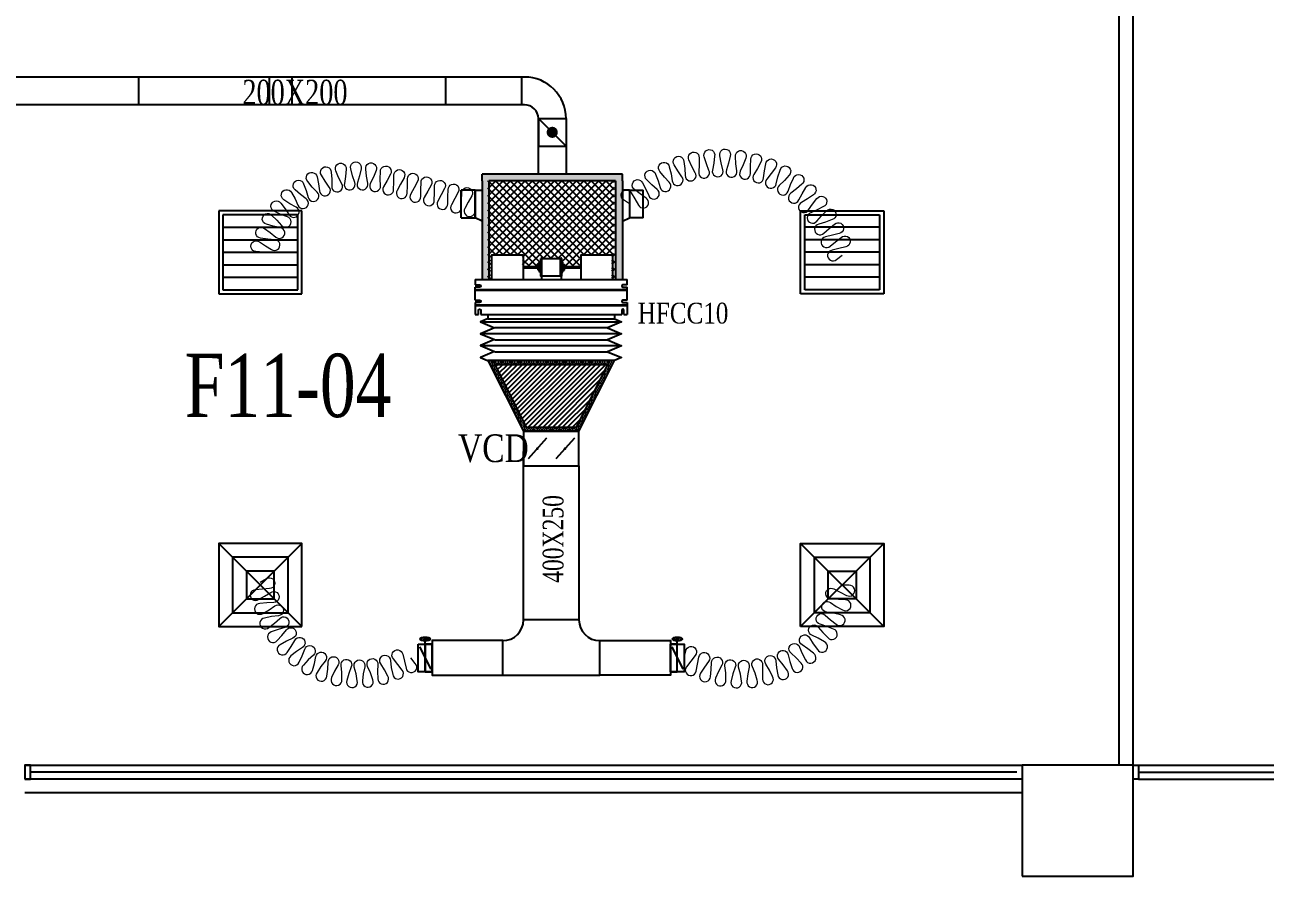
# Model space of a CAD drawing. Header units: metres. Extents: x 352651 to 1421851, y -87441 to -24441.
# Drawn here: x 1278083 to 1287037, y -73336 to -67196 of the extents above; entities that cross this region are included whole.
import ezdxf
from ezdxf.enums import TextEntityAlignment as Align

# ---------------------------------------------------------------- set-up
doc = ezdxf.new("R2010")
doc.units = ezdxf.units.M
doc.header["$LTSCALE"] = 300
doc.header["$MEASUREMENT"] = 0
for name, color, linetype in [('bat noi mem', 4, 'CONTINUOUS'), ('CUA', 8, 'CONTINUOUS'), ('CUAGIO', 2, 'CONTINUOUS'), ('KT', 1, 'CONTINUOUS'), ('THAY', 9, 'CONTINUOUS'), ('thiet bi', 11, 'CONTINUOUS'), ('vach', 6, 'CONTINUOUS')]:
    doc.layers.add(name, color=color, linetype=linetype)
doc.layers.add('noi mem', color=5, linetype='BATTING', lineweight=0)
doc.styles.add('PHU', font='vntimeh.shx', dxfattribs={"width": 0.8})
doc.styles.add('ROMANS', font='romans.shx', dxfattribs={"width": 0.75, "bigfont": 'romancvn.shx'})
doc.linetypes.add('BATTING', pattern='A,0.0001,-0.1,[134,ltypeshp.shx,S=0.1,R=0,X=-0.1,Y=0],-0.2,[134,ltypeshp.shx,S=0.1,R=180,X=0.1,Y=0],-0.1', length=0.4001)

# ---------------------------------------------------------------- blocks, each defined once
blk = doc.blocks.new('SAD')
at = {"layer": 'CUAGIO', "color": 8}
for p, q in [((-300, -300), (300, 300)), ((300, -300), (-300, 300))]:
    blk.add_line(p, q, dxfattribs=at)
at = {"layer": 'CUAGIO'}
blk.add_lwpolyline([(300, -300), (300, 300), (-300, 300), (-300, -300)], close=True, dxfattribs=at)
at = {"layer": 'CUAGIO', "color": 8}
for points in [[(200, -200), (200, 200), (-200, 200), (-200, -200)], [(100, -100), (100, 100), (-100, 100), (-100, -100)]]:
    blk.add_lwpolyline(points, close=True, dxfattribs=at)
blk = doc.blocks.new('SAG')
at = {"layer": 'CUAGIO'}
for p, q in [((-300, 300), (-300, -300)), ((300, 300), (-300, 300)), ((300, -300), (300, 300)), ((-300, -300), (300, -300))]:
    blk.add_line(p, q, dxfattribs=at)
at = {"layer": 'CUAGIO', "color": 8}
for p, q in [((-270, 270), (-270, -270)), ((270, 270), (-270, 270)), ((-180, -270), (-180, 270)), ((-90, -270), (-90, 270)), ((0, -270), (0, 270)), ((90, -270), (90, 270)), ((180, -270), (180, 270)), ((270, -270), (270, 270)), ((-270, -270), (270, -270))]:
    blk.add_line(p, q, dxfattribs=at)
blk = doc.blocks.new('cot1')
at = {"layer": 'vach'}
blk.add_lwpolyline([(-400, -400), (400, -400), (400, 400), (-400, 400)], close=True, dxfattribs=at)
blk = doc.blocks.new('1-van gio D200')
at = {"layer": 'CUAGIO'}
h = blk.add_hatch(dxfattribs=at)
h.set_pattern_fill('ANSI31', color=256, scale=100, style=0)
edge = h.paths.add_edge_path()
edge.add_ellipse((486127, -58494), major_axis=(-38.1, 0), ratio=0.310482, start_angle=0, end_angle=360, ccw=False)
for p, q in [((486167, -58437.3), (486087.1, -58277.5)), ((486127, -58257.4), (486127, -58494))]:
    blk.add_line(p, q, dxfattribs=at)
at = {"layer": 'CUAGIO', "const_width": 3}
for points in [[(486127, -58457.4), (486177, -58457.4), (486177, -58257.4), (486077, -58257.4), (486077, -58457.4), (486127, -58457.4)], [(486167, -58437.3), (486087.1, -58277.5)], [(486127, -58257.4), (486127, -58494)]]:
    blk.add_lwpolyline(points, dxfattribs=at)
at = {"layer": 'CUAGIO'}
blk.add_lwpolyline([(486177, -58457.4), (486077, -58457.4), (486077, -58257.4), (486177, -58257.4)], close=True, dxfattribs=at)
at = {"layer": 'CUAGIO', "const_width": 5.35}
blk.add_lwpolyline([(486130.7, -58357.4, -1), (486123.3, -58357.4, -1)], format="xyb", close=True, dxfattribs=at)
at = {"layer": 'CUAGIO', "extrusion": (0, 0, -1)}
blk.add_ellipse((486127, -58494), major_axis=(-38.1, 0), ratio=0.310482, start_param=-1.570796, end_param=4.712389, dxfattribs=at)

msp = doc.modelspace()

# ---------------------------------------------------------------- hatches: boundary and pattern name
at = {"layer": 'CUAGIO'}
h = msp.add_hatch(dxfattribs=at)
h.set_pattern_fill('DOTS', color=2, scale=200, style=0)
h.set_pattern_definition([(0, (708778.143, -125864.331), (6.25, -12.5), [0, -12.5])])
h.paths.add_polyline_path([(1282347.2, -68321.8), (1281433.6, -68321.8), (1281433.6, -69031.8), (1281383.6, -69031.8), (1281383.6, -68321.8), (1281383.6, -68271.8), (1282397.2, -68271.8), (1282397.2, -68321.8), (1282397.2, -69031.8), (1282347.2, -69031.8)])
at = {"layer": 'CUAGIO', "ltscale": 1.5}
h = msp.add_hatch(dxfattribs=at)
h.set_pattern_fill('ANSI37', color=9, scale=300, angle=180, style=0)
h.set_pattern_definition([(225, (1744168.794, -107381.47), (26.5165043, -26.5165043), []), (315, (1744168.794, -107381.47), (26.5165043, 26.5165043), [])])
h.paths.add_polyline_path([(1281426.4, -68321.8), (1281426.4, -69031.8), (1281445.5, -69031.8), (1281445.5, -68856.8), (1281675.7, -68856.8), (1281675.7, -68939.8), (1281795.4, -68939.8), (1281795.4, -68924.1), (1281805.9, -68924.1), (1281805.9, -68908.4), (1281815.8, -68908.4), (1281815.8, -68883.4, -1), (1281822.3, -68881.3), (1281958.5, -68881.3, -1), (1281964.9, -68883.4), (1281964.9, -68908.4), (1281974.8, -68908.4), (1281974.8, -68924.1), (1281985.4, -68924.1), (1281985.4, -68939.8), (1282090.6, -68939.8), (1282090.6, -68856.8), (1282320.8, -68856.8), (1282320.8, -69031.8), (1282340, -69031.8), (1282340, -68321.8)])
at = {"layer": 'CUAGIO'}
h = msp.add_hatch(dxfattribs=at)
h.set_pattern_fill('DOTS', color=256, scale=200, style=0)
h.set_pattern_definition([(0, (451753.986, -16278.165), (6.25, -12.5), [0, -12.5])])
h.paths.add_polyline_path([(1282083.2, -70127.3), (1281683.2, -70127.3), (1281426.2, -69617.3), (1282340.2, -69617.3)])
h.paths.add_polyline_path([(1282064.7, -70097.3), (1282291.5, -69647.3), (1281474.9, -69647.3), (1281701.6, -70097.3)], flags=16)
h = msp.add_hatch(dxfattribs=at)
h.set_pattern_fill('ANSI31', color=256, scale=200, style=0)
h.set_pattern_definition([(45, (445500.002, -63691.38), (-17.6776695, 17.6776695), [])])
h.paths.add_polyline_path([(1282291.5, -69647.3), (1281474.9, -69647.3), (1281701.6, -70097.3), (1282064.7, -70097.3)])

# ---------------------------------------------------------------- linework, layer by layer
at = {"layer": 'bat noi mem'}
for p, q in [((1281376.2, -69338.8), (1282390.2, -69338.8)), ((1282290.2, -69381.6), (1281476.2, -69381.6)), ((1282390.2, -69424.5), (1281376.2, -69424.5)), ((1281476.2, -69467.3), (1282290.2, -69467.3)), ((1282390.2, -69510.2), (1281376.2, -69510.2)), ((1281476.2, -69553.1), (1282290.2, -69553.1)), ((1282340.2, -69617.3), (1281426.2, -69617.3))]:
    msp.add_line(p, q, dxfattribs=at)
for points in [[(1281423.4, -69316.1), (1281373.4, -69337.6), (1281473.4, -69380.4), (1281373.4, -69423.3), (1281473.4, -69466.1), (1281373.4, -69509), (1281473.4, -69551.9), (1281373.4, -69594.7), (1281423.4, -69616.1)], [(1282340.2, -69317.3), (1282390.2, -69338.8), (1282290.2, -69381.6), (1282390.2, -69424.5), (1282290.2, -69467.3), (1282390.2, -69510.2), (1282290.2, -69553.1), (1282390.2, -69595.9), (1282340.2, -69617.3)]]:
    msp.add_lwpolyline(points, dxfattribs=at)
at = {"layer": 'CUA', "linetype": 'Continuous'}
for p, q in [((1285983.2, -72536.2), (1285983.2, -59136.2)), ((1286083.2, -72536.2), (1286083.2, -59136.2)), ((1278083.2, -72536.2), (1285283.2, -72536.2)), ((1285243.2, -72586.2), (1278123.2, -72586.2)), ((1286123.2, -72536.2), (1288433.2, -72536.2)), ((1286123.2, -72586.2), (1288433.2, -72586.2)), ((1285283.2, -72636.2), (1278083.2, -72636.2)), ((1286123.2, -72636.2), (1288433.2, -72636.2))]:
    msp.add_line(p, q, dxfattribs=at)
for points in [[(1278083.2, -72636.2), (1278123.2, -72636.2), (1278123.2, -72536.2), (1278083.2, -72536.2)], [(1286083.2, -72536.2), (1286123.2, -72536.2), (1286123.2, -72636.2), (1286083.2, -72636.2)]]:
    msp.add_lwpolyline(points, close=True, dxfattribs=at)
at = {"layer": 'CUAGIO'}
for p, q in [((1281690.4, -67571.9), (1276683.2, -67571.9)), ((1279850.4, -67771.9), (1279850.4, -67571.9)), ((1280013.2, -67771.9), (1280013.2, -67571.9)), ((1281123.2, -67771.9), (1281123.2, -67571.9)), ((1281670.4, -67771.9), (1281670.4, -67571.9)), ((1281690.4, -67771.9), (1278730.4, -67771.9)), ((1281790.4, -67871.9), (1281790.4, -68071.8)), ((1281990.4, -68071.8), (1281790.4, -67871.9)), ((1281790.4, -67871.9), (1281990.4, -67871.9)), ((1281990.4, -67871.9), (1281990.4, -68071.8)), ((1281790.4, -68071.8), (1281990.4, -68071.8)), ((1282397.2, -68271.8), (1281383.6, -68271.8)), ((1281233.9, -68587.1), (1281233.9, -68387.1)), ((1281333.6, -68387.1), (1281233.9, -68387.1)), ((1281333.6, -68587.1), (1281333.6, -68387.1)), ((1281333.6, -68387.1), (1281333.6, -68587.1)), ((1281333.6, -68387.1), (1281333.6, -68587.1)), ((1281383.6, -68321.8), (1281383.6, -69031.8)), ((1281433.6, -68321.8), (1281433.6, -69031.8)), ((1282347.2, -68321.8), (1282347.2, -69031.8)), ((1282397.2, -68321.8), (1282397.2, -69031.8)), ((1282447.2, -68387.1), (1282447.2, -68587.1)), ((1282447.2, -68387.1), (1282447.2, -68587.1)), ((1282447.2, -68387.1), (1282447.2, -68587.1)), ((1282447.2, -68387.1), (1282546.9, -68387.1)), ((1282546.9, -68587.1), (1282546.9, -68387.1)), ((1281433.6, -69031.8), (1281433.6, -69031.8)), ((1282347.2, -69031.8), (1282347.2, -69031.8)), ((1281850.1, -70178), (1281716.2, -70326.6)), ((1282050.1, -70178), (1281916.2, -70326.6))]:
    msp.add_line(p, q, dxfattribs=at)
at = {"layer": 'CUAGIO', "color": 2}
for p, q in [((1281383.6, -68321.8), (1281383.6, -68271.8)), ((1282397.2, -68321.8), (1282397.2, -68271.8)), ((1282347.2, -68321.8), (1281433.6, -68321.8)), ((1281683.2, -71382.3), (1281683.2, -70272.3)), ((1282083.2, -70377.3), (1282083.2, -71487.3))]:
    msp.add_line(p, q, dxfattribs=at)
at = {"layer": 'CUAGIO', "ltscale": 1.5}
msp.add_line((1281533.2, -71887.3), (1282233.2, -71887.3), dxfattribs=at)
at = {"layer": 'CUAGIO'}
for points in [[(1281790.4, -68271.8), (1281790.4, -67871.9), (1281990.4, -67871.9), (1281990.4, -68271.8)], [(1281333.6, -68387.1), (1281383.6, -68387.1)], [(1282447.2, -68387.1), (1282397.2, -68387.1)], [(1281233.9, -68587.1), (1281333.6, -68587.1)], [(1281383.6, -68612.4), (1281333.6, -68587.1)], [(1282397.2, -68612.4), (1282447.2, -68587.1)], [(1282546.9, -68587.1), (1282447.2, -68587.1)]]:
    msp.add_lwpolyline(points, dxfattribs=at)
for points, const_width in [([(1281910.4, -67971, 1), (1281870.4, -67971, 1)], 40), ([(1281778.2, -70252.3, -1), (1281788.2, -70252.3, -1)], 10), ([(1281978.2, -70252.3, -1), (1281988.2, -70252.3, -1)], 10)]:
    msp.add_lwpolyline(points, format="xyb", close=True, dxfattribs=dict(at, const_width=const_width))
for points in [[(1282340.2, -69617.3), (1281426.2, -69617.3), (1281683.2, -70127.3), (1282083.2, -70127.3)], [(1282291.5, -69647.3), (1281474.9, -69647.3), (1281701.6, -70097.3), (1282064.7, -70097.3)], [(1281683.2, -70377.3), (1282083.2, -70377.3), (1282083.2, -70127.3), (1281683.2, -70127.3)], [(1281683.2, -70377.3), (1282083.2, -70377.3), (1282083.2, -71487.3), (1281683.2, -71487.3)], [(1280973.2, -71862.3), (1281023.2, -71862.3), (1281023.2, -71662.3), (1280973.2, -71662.3)], [(1281533.2, -71637.3), (1281023.2, -71637.3), (1281023.2, -71887.3), (1281533.2, -71887.3)], [(1282233.2, -71637.3), (1282743.2, -71637.3), (1282743.2, -71887.3), (1282233.2, -71887.3)], [(1282743.2, -71862.3), (1282793.2, -71862.3), (1282793.2, -71662.3), (1282743.2, -71662.3)]]:
    msp.add_lwpolyline(points, close=True, dxfattribs=at)
for centre, radius, start, end in [((1281690.4, -67871.9), 300, 0, 90), ((1281690.4, -67871.9), 100, 0, 90), ((1281533.2, -71487.3), 150, 270, 0), ((1282233.2, -71487.3), 150, 180, 270)]:
    msp.add_arc(centre, radius, start, end, dxfattribs=at)
at = {"layer": 'noi mem', "linetype": 'ByBlock', "ltscale": 1.5}
for points in [[(1282447.2, -68487.1), (1282405.5, -68457.5, -1.333333), (1282460.9, -68407), (1282486.6, -68451.3), (1282512.2, -68495.5, 1.333333), (1282567.6, -68445), (1282526, -68415.4), (1282485.1, -68383.9, -1.333333), (1282542.5, -68335.5), (1282566.7, -68381), (1282587.6, -68427.3, 1.333333), (1282647.7, -68382.5), (1282609.4, -68349.2), (1282572.7, -68313, -1.333333), (1282635.5, -68271.9), (1282654, -68320), (1282669.1, -68368.5, 1.333333), (1282734.3, -68331.3), (1282700.3, -68293.6), (1282668.2, -68253.2, -1.333333), (1282735.5, -68220.1), (1282748, -68270.1), (1282757.2, -68320, 1.333333), (1282826.4, -68291), (1282797.2, -68249.5), (1282770.3, -68205.5, -1.333333), (1282841.1, -68180.8), (1282847.5, -68231.9), (1282850.5, -68282.6, 1.333333), (1282922.7, -68262.2), (1282898.7, -68217.5), (1282877.4, -68170.5, -1.333333), (1282950.7, -68154.6), (1282950.8, -68206.1), (1282947.7, -68256.8, 1.333333), (1283021.8, -68245.3), (1283003.5, -68198), (1282988, -68148.8, -1.333333), (1283062.7, -68141.9), (1283056.5, -68193), (1283047.2, -68243, 1.333333), (1283122.2, -68240.6), (1283109.8, -68191.4), (1283100.4, -68140.7, -1.333333), (1283175.3, -68142.8), (1283163, -68192.9), (1283147.7, -68241.3, 1.333333), (1283222.4, -68248), (1283216.1, -68197.7), (1283212.9, -68146.2, -1.333333), (1283287, -68157.5), (1283268.7, -68205.7), (1283247.7, -68251.9, 1.333333), (1283321, -68267.6), (1283320.8, -68216.9), (1283323.9, -68165.4, -1.333333), (1283396.2, -68185.6), (1283372.1, -68231.2), (1283345.7, -68274.5, 1.333333), (1283416.5, -68299), (1283422.5, -68248.6), (1283431.8, -68197.9, -1.333333), (1283501.1, -68226.7), (1283471.7, -68269.1), (1283440.1, -68308.9, 1.333333), (1283507.5, -68341.8), (1283519.5, -68292.5), (1283534.9, -68243.3, -1.333333), (1283600.2, -68280.3), (1283565.9, -68318.8), (1283529.7, -68354.4, 1.333333), (1283592.6, -68395.3), (1283610.5, -68347.8), (1283631.8, -68300.8, -1.333333), (1283692.1, -68345.5), (1283653.4, -68379.5), (1283613.2, -68410.5, 1.333333), (1283670.6, -68458.7), (1283694.2, -68413.8), (1283721, -68369.7, -1.333333), (1283775.4, -68421.3), (1283732.8, -68450.4), (1283689.2, -68476.3, 1.333333), (1283740.3, -68531.1), (1283769.2, -68489.4), (1283801.1, -68448.9, -1.333333), (1283848.9, -68506.7), (1283803.1, -68530.5), (1283756.6, -68550.9, 1.333333), (1283800.7, -68611.5), (1283834.4, -68573.5), (1283871.1, -68537.2, -1.333333), (1283911.4, -68600.5), (1283863.1, -68618.4), (1283814.5, -68633, 1.333333), (1283850.9, -68698.6), (1283889, -68665), (1283929.1, -68633, -1.333333), (1283962.4, -68700.2), (1283912.7, -68712.7), (1283863, -68725, 1.333333), (1283896.1, -68792.3), (1283936.2, -68760.6), (1283976.3, -68728.8, -1.333333), (1284009.3, -68796.1), (1283959.7, -68808.4), (1283910, -68820.7, 1.333333), (1283943.1, -68888), (1283983.2, -68856.2)], [(1279803.2, -68836.2), (1279751.9, -68831.2, -1.333333), (1279776.7, -68760.4), (1279819.9, -68788.5), (1279863, -68816.5, 1.333333), (1279887.8, -68745.7), (1279836.6, -68740.7), (1279785.2, -68733.6, -1.333333), (1279812.7, -68663.8), (1279855.1, -68693.7), (1279894.4, -68726.2, 1.333333), (1279927, -68658.6), (1279877.1, -68648.1), (1279827.3, -68633.5, -1.333333), (1279864.8, -68568.5), (1279902.4, -68604.3), (1279936.5, -68642.3, 1.333333), (1279978.7, -68580.3), (1279930.9, -68562.5), (1279883.8, -68540.7, -1.333333), (1279930.4, -68482), (1279962.3, -68522.9), (1279990.4, -68565.5, 1.333333), (1280041.3, -68510.4), (1279996.6, -68485.8), (1279953.3, -68457.2, -1.333333), (1280008.1, -68406), (1280033.6, -68451.3), (1280055.1, -68497.5, 1.333333), (1280113.6, -68450.6), (1280073, -68419.6), (1280034.4, -68385, -1.333333), (1280096.1, -68342.4), (1280114.7, -68390.9), (1280129.1, -68439.9, 1.333333), (1280193.9, -68402), (1280158.4, -68365.4), (1280125.2, -68325.4, -1.333333), (1280192.6, -68292.5), (1280203.8, -68343.2), (1280210.9, -68393.7, 1.333333), (1280280.5, -68365.9), (1280250.8, -68324.4), (1280223.9, -68280, -1.333333), (1280295.4, -68257.4), (1280299, -68309.2), (1280298.5, -68360.2, 1.333333), (1280371.5, -68342.9), (1280348.2, -68297.5), (1280328.2, -68249.6, -1.333333), (1280402.2, -68237.8), (1280398.1, -68289.6), (1280390.1, -68339.9, 1.333333), (1280464.8, -68333.6), (1280448.5, -68285.3), (1280435.8, -68235, -1.333333), (1280510.8, -68234.2), (1280499.1, -68284.8), (1280483.7, -68333.4, 1.333333), (1280558.6, -68338.2), (1280549.5, -68288), (1280544.4, -68236.3, -1.333333), (1280618.7, -68246.6), (1280599.6, -68295), (1280577.3, -68340.8, 1.333333), (1280650.6, -68356.6), (1280649.1, -68305.6), (1280650.1, -68254.1, -1.333333), (1280722.6, -68273.3), (1280698, -68318.5), (1280673.4, -68363.7, 1.333333), (1280745.8, -68383), (1280746.9, -68331.5), (1280747.9, -68280, -1.333333), (1280820.4, -68299.3), (1280795.8, -68344.5), (1280771.1, -68389.7, 1.333333), (1280843.6, -68408.9), (1280844.7, -68357.4), (1280845.7, -68306, -1.333333), (1280918.2, -68325.2), (1280893.5, -68370.4), (1280868.9, -68415.6, 1.333333), (1280941.4, -68434.8), (1280942.4, -68383.4), (1280943.5, -68331.9, -1.333333), (1281015.9, -68351.2), (1280991.3, -68396.4), (1280966.7, -68441.5, 1.333333), (1281039.2, -68460.8), (1281040.2, -68409.3), (1281041.2, -68357.9, -1.333333), (1281113.7, -68377.1), (1281089.1, -68422.3), (1281064.5, -68467.5, 1.333333), (1281137, -68486.7), (1281138, -68435.3), (1281139, -68383.8, -1.333333), (1281211.5, -68403), (1281186.9, -68448.2), (1281162.3, -68493.4, 1.333333), (1281234.8, -68512.7), (1281235.8, -68461.2), (1281236.8, -68409.7, -1.333333), (1281309.3, -68429), (1281284.7, -68474.2), (1281260.1, -68519.4, 1.333333), (1281332.6, -68538.6), (1281333.6, -68487.1)], [(1279783.2, -71216.2), (1279827.4, -71190.2, -1.333333), (1279850, -71261.7), (1279798.8, -71265.9), (1279747.7, -71270, 1.333333), (1279770.3, -71341.5), (1279814.5, -71315.5), (1279858.7, -71289.5, -1.333333), (1279881.3, -71361.1), (1279830.2, -71365.2), (1279779, -71369.3, 1.333333), (1279801.6, -71440.8), (1279845.9, -71414.8), (1279888.3, -71387, -1.333333), (1279914.2, -71457.4), (1279863.8, -71463.7), (1279813.1, -71474.3, 1.333333), (1279844.4, -71542.5), (1279885.5, -71511), (1279923.2, -71476.9, -1.333333), (1279959.7, -71542.4), (1279910.9, -71556.5), (1279862.4, -71574.8, 1.333333), (1279903.9, -71637.3), (1279939.6, -71599.8), (1279971.6, -71560.3, -1.333333), (1280017.8, -71619.4), (1279971.7, -71640.8), (1279926.7, -71666.5, 1.333333), (1279977.4, -71721.8), (1280006.9, -71679.2), (1280032.3, -71635.2, -1.333333), (1280087.1, -71686.4), (1280044.9, -71714.7), (1280004.5, -71747.1, 1.333333), (1280063.1, -71793.8), (1280085.6, -71747.2), (1280103.9, -71699.8, -1.333333), (1280166, -71741.8), (1280128.7, -71776.4), (1280093.8, -71814.6, 1.333333), (1280159, -71851.7), (1280174, -71802.1), (1280184.7, -71752.5, -1.333333), (1280252.5, -71784.4), (1280221.1, -71824.3), (1280192.5, -71867.5, 1.333333), (1280262.7, -71894), (1280269.8, -71842.7), (1280272.6, -71792, -1.333333), (1280344.6, -71813), (1280319.8, -71857.3), (1280298.2, -71904.4, 1.333333), (1280371.6, -71919.7), (1280370.7, -71867.9), (1280365.7, -71817.4, -1.333333), (1280440, -71826.9), (1280422.4, -71874.6), (1280408.4, -71924.4, 1.333333), (1280483.3, -71928.2), (1280474.3, -71877.2), (1280461.5, -71828, -1.333333), (1280536.5, -71825.9), (1280526.4, -71875.7), (1280520.3, -71927.1, 1.333333), (1280594.9, -71919.2), (1280578.2, -71870.2), (1280557.8, -71823.6, -1.333333), (1280631.6, -71809.9), (1280629.3, -71860.7), (1280631.3, -71912.5, 1.333333), (1280703.8, -71893.1), (1280679.6, -71847.2), (1280652.3, -71804.4, -1.333333), (1280723, -71779.4), (1280728.7, -71829.9), (1280738.7, -71880.7, 1.333333), (1280807.3, -71850.3), (1280776.3, -71808.8), (1280743.7, -71769.2, -1.333333), (1280810.9, -71735.7), (1280822.9, -71785.6), (1280834.9, -71835.4, 1.333333), (1280902.1, -71802), (1280869.5, -71762.3)], [(1282843.2, -71762.3), (1282854.3, -71712.4, -1.333333), (1282922.4, -71743.9), (1282891.5, -71784.7), (1282860.6, -71825.5, 1.333333), (1282928.6, -71857.1), (1282939.8, -71807.1), (1282949.6, -71757.3, -1.333333), (1283018.4, -71787.3), (1282988.6, -71828.4), (1282961.6, -71872.4, 1.333333), (1283032.3, -71897.3), (1283038.8, -71846.1), (1283041.3, -71795.4, -1.333333), (1283113.7, -71815.1), (1283090.2, -71860.1), (1283069.9, -71907.5, 1.333333), (1283143.5, -71921.9), (1283142.4, -71870.2), (1283137.5, -71819.8, -1.333333), (1283212, -71828.7), (1283195.3, -71876.6), (1283182.1, -71926.5, 1.333333), (1283257.1, -71929.9), (1283248.5, -71879), (1283236.2, -71829.8, -1.333333), (1283311.2, -71827.7), (1283301.7, -71877.5), (1283296, -71928.8, 1.333333), (1283370.6, -71921.3), (1283354.7, -71872.2), (1283335.4, -71825.3, -1.333333), (1283409.2, -71812.3), (1283407.1, -71862.9), (1283408.9, -71914.5, 1.333333), (1283481.6, -71896.1), (1283458.7, -71849.9), (1283432.8, -71806.3, -1.333333), (1283503.9, -71782.6), (1283509.2, -71833.1), (1283518.6, -71883.9, 1.333333), (1283587.8, -71855), (1283558.4, -71812.6), (1283526.3, -71773.3, -1.333333), (1283593.3, -71739.5), (1283605.9, -71788.6), (1283622.6, -71837.5, 1.333333), (1283686.9, -71798.9), (1283651.5, -71761.2), (1283614.1, -71727, -1.333333), (1283675.4, -71683.8), (1283695, -71730.5), (1283718.7, -71776.4, 1.333333), (1283776.6, -71728.8), (1283736.2, -71696.7), (1283694.1, -71668.3, -1.333333), (1283748.5, -71616.6), (1283774.7, -71660), (1283804.8, -71701.9, 1.333333), (1283855.2, -71646.4), (1283810.5, -71620.5), (1283764.8, -71598.6, -1.333333), (1283810.9, -71539.5), (1283843.2, -71578.6), (1283879.2, -71615.7, 1.333333), (1283920.9, -71553.4), (1283872.8, -71534.3), (1283824.4, -71519.3, -1.333333), (1283861.4, -71454.1), (1283899.1, -71488), (1283940.1, -71519.5, 1.333333), (1283972.2, -71451.7), (1283921.9, -71439.9), (1283871.8, -71432.2, -1.333333), (1283898.9, -71362.2), (1283941.2, -71390.3), (1283986.3, -71415.4, 1.333333), (1284008.2, -71343.7), (1283956.7, -71339.4), (1283905.6, -71337.5, -1.333333), (1283924.2, -71264.8), (1283970, -71287.8), (1284015.7, -71310.7, 1.333333), (1284034.3, -71238.1), (1283983.2, -71236.2)]]:
    msp.add_lwpolyline(points, format="xyb", dxfattribs=at)
at = {"layer": 'THAY'}
msp.add_line((1285283.2, -72736.2), (1278083.2, -72736.2), dxfattribs=at)
at = {"layer": 'thiet bi', "color": 2}
for p, q in [((1278903.2, -67571.9), (1278903.2, -67771.9)), ((1278730.4, -67771.9), (1276633.2, -67771.9))]:
    msp.add_line(p, q, dxfattribs=at)
at = {"layer": 'thiet bi'}
for p, q in [((1281682.9, -68939.8), (1281788.2, -68939.8)), ((1281798.7, -68924.1), (1281788.2, -68924.1)), ((1281788.2, -68964.5), (1281788.2, -68924.1)), ((1281808.6, -68908.4), (1281798.7, -68908.4)), ((1281798.7, -68980.3), (1281798.7, -68908.4)), ((1281815.1, -69007.4), (1281815.1, -68881.3)), ((1281951.3, -69007.4), (1281951.3, -68881.3)), ((1281957.7, -68908.4), (1281967.6, -68908.4)), ((1281967.6, -68980.3), (1281967.6, -68908.4)), ((1281967.6, -68924.1), (1281978.2, -68924.1)), ((1281978.2, -68964.5), (1281978.2, -68924.1)), ((1281978.2, -68939.8), (1282097.8, -68939.8)), ((1282097.8, -68948.9), (1282097.8, -68939.8)), ((1281334.2, -69031.8), (1282432.2, -69031.8)), ((1281334.2, -69031.8), (1281334.2, -69071.3)), ((1281682.9, -68948.9), (1281788.2, -68948.9)), ((1281798.7, -68964.5), (1281788.2, -68964.5)), ((1281808.6, -68980.3), (1281798.7, -68980.3)), ((1281811.8, -69009.7), (1281811.8, -69031.8)), ((1281954.5, -69009.7), (1281954.5, -69031.8)), ((1281957.7, -68980.3), (1281967.6, -68980.3)), ((1281967.6, -68964.5), (1281978.2, -68964.5)), ((1281978.2, -68948.9), (1282097.8, -68948.9)), ((1282432.2, -69071.3), (1282432.2, -69031.8)), ((1281334.2, -69103.8), (1282432.2, -69103.8)), ((1281334.2, -69108.8), (1282432.2, -69108.8)), ((1281334.2, -69198.3), (1281334.2, -69285.8)), ((1282432.2, -69198.3), (1282432.2, -69285.8)), ((1281334.2, -69214.8), (1282432.2, -69214.8)), ((1281334.2, -69219.8), (1282432.2, -69219.8)), ((1281334.2, -69285.8), (1281358.2, -69285.8)), ((1281374.2, -69285.8), (1282392.2, -69285.8)), ((1281426.2, -69285.8), (1281426.2, -69317.3)), ((1282340.2, -69285.8), (1282340.2, -69317.3)), ((1282408.2, -69285.8), (1282432.2, -69285.8)), ((1281426.2, -69317.3), (1282340.2, -69317.3))]:
    msp.add_line(p, q, dxfattribs=at)
for points in [[(1281682.9, -68856.8), (1281452.7, -68856.8), (1281452.7, -69031.8), (1281682.9, -69031.8)], [(1281808.6, -68881.3), (1281957.7, -68881.3), (1281957.7, -69007.4), (1281808.6, -69007.4)], [(1282328, -68856.8), (1282097.8, -68856.8), (1282097.8, -69031.8), (1282328, -69031.8)]]:
    msp.add_lwpolyline(points, close=True, dxfattribs=at)
for points in [[(1281334.2, -69071.3), (1281366.2, -69071.3, -1), (1281366.2, -69087.3), (1281334.2, -69087.3)], [(1282432.2, -69071.3), (1282400.2, -69071.3, 1), (1282400.2, -69087.3), (1282432.2, -69087.3)], [(1281334.2, -69182.3), (1281366.2, -69182.3, -1), (1281366.2, -69198.3), (1281334.2, -69198.3)], [(1282432.2, -69182.3), (1282400.2, -69182.3, 1), (1282400.2, -69198.3), (1282432.2, -69198.3)], [(1281358.2, -69285.8), (1281358.2, -69253.8, -1), (1281374.2, -69253.8), (1281374.2, -69285.8)], [(1282408.2, -69285.8), (1282408.2, -69253.8, 1), (1282392.2, -69253.8), (1282392.2, -69285.8)]]:
    msp.add_lwpolyline(points, format="xyb", dxfattribs=at)
for points in [[(1281334.2, -69182.3), (1281334.2, -69087.3)], [(1282432.2, -69182.3), (1282432.2, -69087.3)]]:
    msp.add_lwpolyline(points, dxfattribs=at)
for centre, start, end in [((1281811.8, -68882.3), 18.04953, 161.95047), ((1281954.5, -68882.3), 18.04953, 161.95047), ((1281811.8, -69006.3), 198.04953, 341.95047), ((1281954.5, -69006.3), 198.04953, 341.95047)]:
    msp.add_arc(centre, 3.41, start, end, dxfattribs=at)

# ---------------------------------------------------------------- block references
at = {"layer": 'CUAGIO'}
for name, p, rotation in [('SAG', (1279783.2, -68836.2), 270), ('1-van gio D200', (1767100.2, -130119.7), 180), ('1-van gio D200', (1768920.2, -130119.7), 180)]:
    msp.add_blockref(name, p, dxfattribs=dict(at, rotation=rotation))
at = {"layer": 'CUAGIO', "xscale": -1, "rotation": 90}
msp.add_blockref('SAG', (1283983.2, -68836.2), dxfattribs=at)
at = {"layer": 'CUAGIO'}
msp.add_blockref('SAD', (1279783.2, -71236.2), dxfattribs=at)
at = {"layer": 'CUAGIO', "xscale": -1}
msp.add_blockref('SAD', (1283983.2, -71236.2), dxfattribs=at)
at = {"layer": 'vach'}
msp.add_blockref('cot1', (1285683.2, -72936.2), dxfattribs=at)

# ---------------------------------------------------------------- texts
at = {"layer": 'CUAGIO', "color": 2, "style": 'PHU', "width": 0.75}
msp.add_text('200x200', height=180, dxfattribs=at).set_placement((1280033.2, -67771.9), align=Align.CENTER)
msp.add_text('400x250', height=150, rotation=90, dxfattribs=at).set_placement((1281971.6, -70903.8), align=Align.CENTER)
at = {"layer": 'CUAGIO', "color": 2, "attachment_point": 7, "style": 'PHU'}
for s, insert, char_height, width in [('hfcc10', (1282507.3, -69352.3), 150, 679.92), ('VCD', (1281210.5, -70353.9), 200, 439.881)]:
    msp.add_mtext(s, dxfattribs=dict(at, insert=insert, char_height=char_height, width=width))
at = {"layer": 'KT', "ltscale": 1.5, "insert": (1279237.2, -69568.5), "char_height": 456.096, "width": 2517.297, "attachment_point": 1, "style": 'ROMANS'}
msp.add_mtext('{\\fTimes New Roman|b0|i0|c0|p18;F11-04}', dxfattribs=at)

doc.saveas('drawing.dxf')
